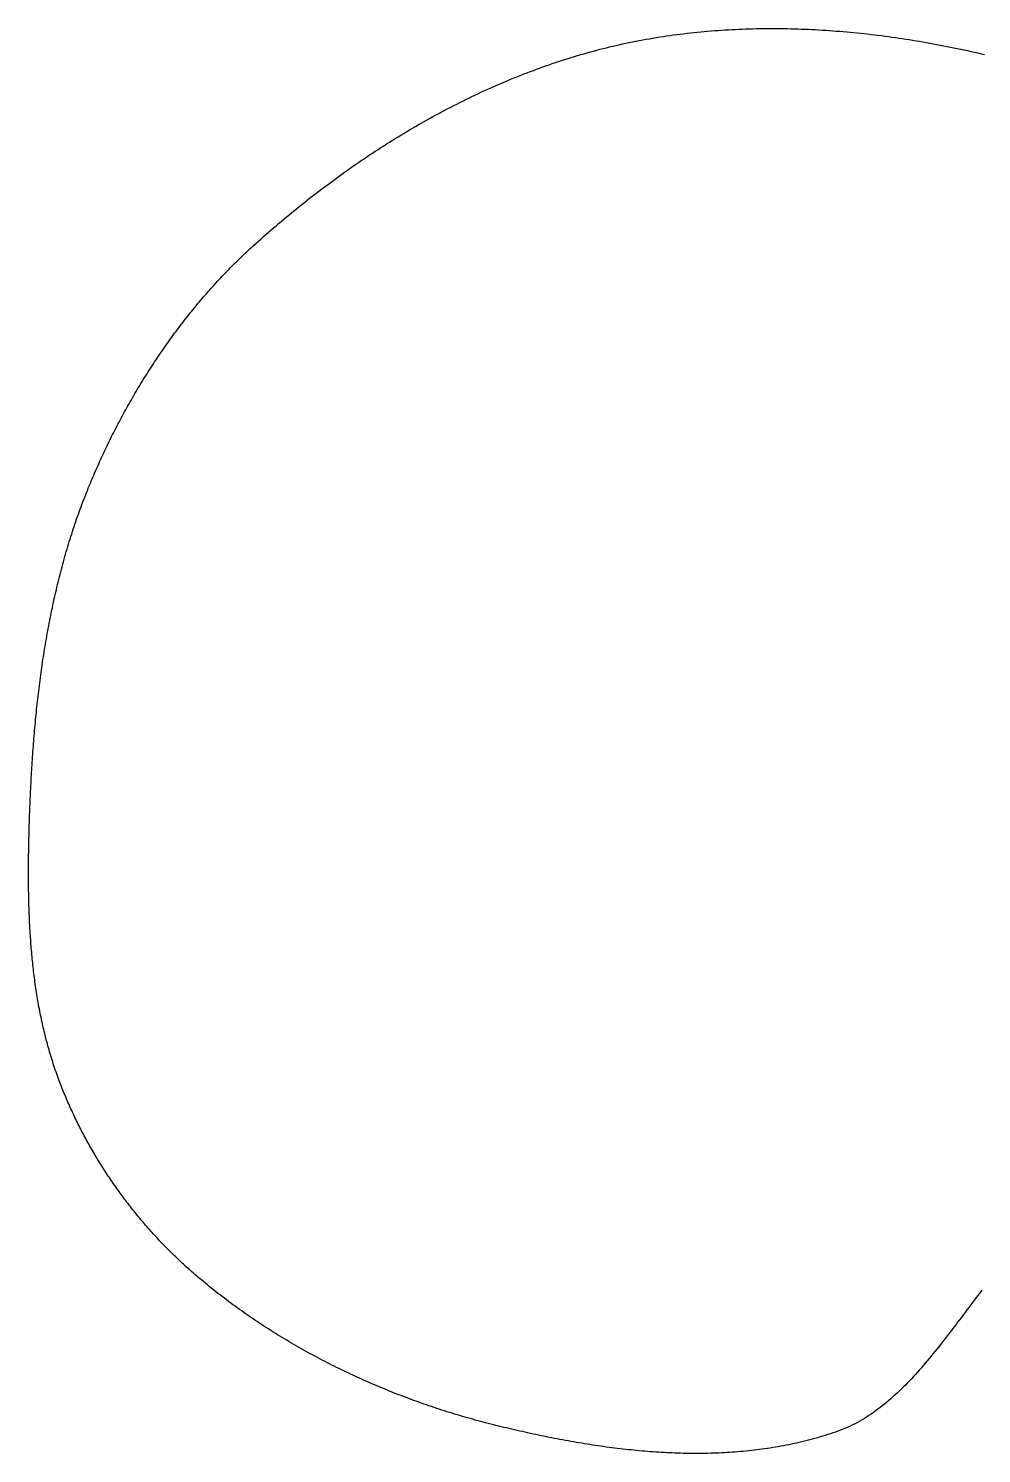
# Model space of a CAD drawing. Extents: x -91 to 271, y -72 to 72.
# Drawn here: x 33.49 to 41.73, y 36.38 to 48.7 of the extents above; entities that cross this region are included whole.
import ezdxf

# ---------------------------------------------------------------- set-up
doc = ezdxf.new("R2010")
doc.units = 0
doc.layers.get('0').update_dxf_attribs({"linetype": 'CONTINUOUS'})

# ---------------------------------------------------------------- blocks, each defined once
blk = doc.blocks.new('A$C4F693466')
at = {"color": 7}
for points in [[(4.61172, -33.7562, 0), (4.62876, -33.7499, 0), (4.64582, -33.7436, 0), (4.66291, -33.7375, 0), (4.68003, -33.7315, 0), (4.69718, -33.7255, 0), (4.71437, -33.7197, 0), (4.73158, -33.7139, 0), (4.74882, -33.7082, 0), (4.76608, -33.7027, 0), (4.78338, -33.6972, 0), (4.80071, -33.6918, 0), (4.81806, -33.6865, 0), (4.83544, -33.6813, 0), (4.85284, -33.6761, 0), (4.87028, -33.6711, 0), (4.88773, -33.6661, 0), (4.90522, -33.6613, 0), (4.92273, -33.6565, 0), (4.94026, -33.6518, 0), (4.95782, -33.6472, 0), (4.9754, -33.6427, 0), (4.99301, -33.6382, 0), (5.01064, -33.6339, 0), (5.0283, -33.6296, 0), (5.04597, -33.6254, 0), (5.06367, -33.6213, 0), (5.08139, -33.6172, 0), (5.09914, -33.6133, 0), (5.1169, -33.6094, 0), (5.13469, -33.6056, 0), (5.15249, -33.6019, 0), (5.17032, -33.5982, 0), (5.18817, -33.5946, 0), (5.20604, -33.5911, 0), (5.22392, -33.5877, 0), (5.24183, -33.5844, 0), (5.25975, -33.5811, 0), (5.27769, -33.5779, 0), (5.29565, -33.5748, 0), (5.31363, -33.5717, 0), (5.33163, -33.5687, 0), (5.34964, -33.5658, 0), (5.36767, -33.563, 0), (5.38571, -33.5602, 0), (5.40377, -33.5575, 0), (5.42185, -33.5548, 0), (5.43994, -33.5523, 0), (5.45805, -33.5497, 0), (5.47617, -33.5473, 0), (5.4943, -33.5449, 0), (5.51245, -33.5426, 0), (5.53061, -33.5403, 0), (5.54879, -33.5382, 0), (5.56697, -33.536, 0), (5.58517, -33.534, 0), (5.60339, -33.5319, 0), (5.62161, -33.53, 0), (5.63984, -33.5281, 0), (5.65809, -33.5263, 0), (5.67635, -33.5245, 0), (5.69461, -33.5228, 0), (5.71289, -33.5211, 0), (5.73117, -33.5195, 0), (5.74947, -33.518, 0), (5.76777, -33.5165, 0), (5.78609, -33.5151, 0), (5.80441, -33.5137, 0), (5.82273, -33.5124, 0), (5.84107, -33.5111, 0), (5.85941, -33.5099, 0), (5.87776, -33.5087, 0), (5.89612, -33.5076, 0), (5.91448, -33.5065, 0), (5.93284, -33.5055, 0), (5.95122, -33.5045, 0), (5.96959, -33.5036, 0), (5.98798, -33.5027, 0), (6.00636, -33.5018, 0), (6.02475, -33.501, 0), (6.04315, -33.5003, 0), (6.06154, -33.4996, 0), (6.07994, -33.4989, 0), (6.09834, -33.4983, 0), (6.11675, -33.4977, 0), (6.13515, -33.4972, 0), (6.15356, -33.4967, 0), (6.17197, -33.4963, 0), (6.19038, -33.4959, 0), (6.20879, -33.4955, 0), (6.2272, -33.4951, 0), (6.24561, -33.4949, 0), (6.26401, -33.4946, 0), (6.28242, -33.4944, 0), (6.30083, -33.4942, 0), (6.31923, -33.494, 0), (6.33763, -33.4939, 0), (6.35603, -33.4938, 0), (6.37443, -33.4938, 0), (6.39282, -33.4937, 0), (6.41121, -33.4938, 0), (6.4296, -33.4938, 0), (6.44798, -33.4939, 0), (6.46636, -33.494, 0), (6.48473, -33.4941, 0), (6.5031, -33.4943, 0), (6.52146, -33.4945, 0), (6.53982, -33.4947, 0), (6.55817, -33.4949, 0), (6.57651, -33.4952, 0), (6.59484, -33.4955, 0), (6.61317, -33.4958, 0), (6.63149, -33.4961, 0), (6.6498, -33.4965, 0), (6.66811, -33.4969, 0), (6.6864, -33.4973, 0), (6.70469, -33.4977, 0), (6.72297, -33.4982, 0), (6.74123, -33.4986, 0), (6.75949, -33.4991, 0), (6.77773, -33.4996, 0), (6.79597, -33.5001, 0), (6.81419, -33.5007, 0), (6.83241, -33.5012, 0), (6.85061, -33.5018, 0), (6.86879, -33.5024, 0), (6.88697, -33.503, 0), (6.90513, -33.5036, 0)], [(6.90513, -33.5036, 0), (6.92777, -33.5044, 0), (6.95043, -33.5052, 0), (6.97309, -33.5061, 0), (6.99576, -33.507, 0), (7.01844, -33.5079, 0), (7.04113, -33.5088, 0), (7.06383, -33.5098, 0), (7.08653, -33.5108, 0), (7.10925, -33.5119, 0), (7.13196, -33.513, 0), (7.15469, -33.5141, 0), (7.17742, -33.5153, 0), (7.20015, -33.5165, 0), (7.22289, -33.5177, 0), (7.24564, -33.5189, 0), (7.26839, -33.5203, 0), (7.29115, -33.5216, 0), (7.3139, -33.523, 0), (7.33667, -33.5244, 0), (7.35943, -33.5259, 0), (7.3822, -33.5274, 0), (7.40497, -33.5289, 0), (7.42774, -33.5305, 0), (7.45051, -33.5321, 0), (7.47329, -33.5338, 0), (7.49606, -33.5355, 0), (7.51884, -33.5372, 0), (7.54162, -33.539, 0), (7.56439, -33.5409, 0), (7.58717, -33.5427, 0), (7.60994, -33.5447, 0), (7.63271, -33.5466, 0), (7.65549, -33.5487, 0), (7.67826, -33.5507, 0), (7.70102, -33.5528, 0), (7.72379, -33.555, 0), (7.74655, -33.5572, 0), (7.76931, -33.5595, 0), (7.79206, -33.5618, 0), (7.81481, -33.5641, 0), (7.83755, -33.5665, 0), (7.86029, -33.569, 0), (7.88303, -33.5715, 0), (7.90576, -33.574, 0), (7.92848, -33.5766, 0), (7.95119, -33.5793, 0), (7.9739, -33.582, 0), (7.99661, -33.5848, 0), (8.0193, -33.5876, 0), (8.04199, -33.5905, 0), (8.06467, -33.5934, 0), (8.08734, -33.5964, 0), (8.11, -33.5994, 0), (8.13265, -33.6025, 0), (8.15529, -33.6057, 0), (8.17792, -33.6089, 0), (8.20054, -33.6122, 0), (8.22316, -33.6155, 0), (8.24575, -33.6189, 0), (8.26834, -33.6223, 0), (8.29092, -33.6258, 0), (8.31348, -33.6294, 0), (8.33603, -33.633, 0), (8.35857, -33.6367, 0), (8.3811, -33.6405, 0), (8.40361, -33.6443, 0), (8.4261, -33.6482, 0), (8.44859, -33.6521, 0), (8.47105, -33.6561, 0), (8.49351, -33.6602, 0), (8.51594, -33.6643, 0), (8.53836, -33.6685, 0), (8.56077, -33.6727, 0), (8.58316, -33.6771, 0), (8.60553, -33.6815, 0), (8.62788, -33.6859, 0), (8.65022, -33.6904, 0), (8.67253, -33.695, 0), (8.69483, -33.6997, 0), (8.71711, -33.7044, 0), (8.73937, -33.7092, 0), (8.76162, -33.7141, 0), (8.78384, -33.7191, 0), (8.80604, -33.7241, 0), (8.82822, -33.7292, 0), (8.85038, -33.7343, 0), (8.87252, -33.7395, 0), (8.89463, -33.7448, 0), (8.91673, -33.7502, 0), (8.9388, -33.7557, 0), (8.96085, -33.7612, 0), (8.98287, -33.7668, 0), (9.00488, -33.7725, 0), (9.02685, -33.7782, 0), (9.04881, -33.7841, 0), (9.07074, -33.79, 0), (9.09264, -33.7959, 0), (9.11452, -33.802, 0), (9.13637, -33.8081, 0), (9.1582, -33.8144, 0), (9.18, -33.8207, 0), (9.20177, -33.827, 0), (9.22352, -33.8335, 0), (9.24524, -33.84, 0), (9.26693, -33.8466, 0), (9.28859, -33.8533, 0), (9.31022, -33.8601, 0), (9.33183, -33.867, 0), (9.3534, -33.8739, 0), (9.37495, -33.881, 0), (9.39646, -33.8881, 0), (9.41795, -33.8953, 0), (9.4394, -33.9026, 0), (9.46082, -33.91, 0), (9.48221, -33.9174, 0), (9.50357, -33.925, 0), (9.5249, -33.9326, 0), (9.54619, -33.9403, 0), (9.56745, -33.9481, 0), (9.58868, -33.956, 0), (9.60987, -33.964, 0), (9.63103, -33.9721, 0), (9.65216, -33.9803, 0), (9.67325, -33.9885, 0), (9.6943, -33.9969, 0), (9.71532, -34.0053, 0), (9.7363, -34.0138, 0)], [(2.94057, -34.918, 0), (2.9511, -34.9059, 0), (2.96169, -34.8938, 0), (2.97234, -34.8818, 0), (2.98304, -34.8699, 0), (2.99379, -34.8579, 0), (3.00459, -34.846, 0), (3.01545, -34.8342, 0), (3.02635, -34.8224, 0), (3.03732, -34.8106, 0), (3.04833, -34.7989, 0), (3.05939, -34.7872, 0), (3.07051, -34.7755, 0), (3.08167, -34.7639, 0), (3.09289, -34.7523, 0), (3.10415, -34.7408, 0), (3.11547, -34.7293, 0), (3.12684, -34.7178, 0), (3.13825, -34.7064, 0), (3.14972, -34.695, 0), (3.16123, -34.6837, 0), (3.17279, -34.6724, 0), (3.1844, -34.6612, 0), (3.19606, -34.65, 0), (3.20776, -34.6388, 0), (3.21951, -34.6277, 0), (3.23131, -34.6166, 0), (3.24316, -34.6056, 0), (3.25505, -34.5946, 0), (3.26699, -34.5836, 0), (3.27897, -34.5727, 0), (3.291, -34.5619, 0), (3.30308, -34.5511, 0), (3.3152, -34.5403, 0), (3.32736, -34.5296, 0), (3.33957, -34.5189, 0), (3.35182, -34.5082, 0), (3.36411, -34.4977, 0), (3.37645, -34.4871, 0), (3.38883, -34.4766, 0), (3.40126, -34.4662, 0), (3.41373, -34.4558, 0), (3.42624, -34.4454, 0), (3.43879, -34.4351, 0), (3.45138, -34.4248, 0), (3.46401, -34.4146, 0), (3.47669, -34.4044, 0), (3.4894, -34.3943, 0), (3.50216, -34.3842, 0), (3.51495, -34.3742, 0), (3.52779, -34.3642, 0), (3.54066, -34.3543, 0), (3.55358, -34.3444, 0), (3.56653, -34.3345, 0), (3.57952, -34.3247, 0), (3.59255, -34.315, 0), (3.60562, -34.3053, 0), (3.61872, -34.2957, 0), (3.63187, -34.2861, 0), (3.64505, -34.2765, 0), (3.65826, -34.267, 0), (3.67151, -34.2576, 0), (3.6848, -34.2482, 0), (3.69813, -34.2389, 0), (3.71149, -34.2296, 0), (3.72488, -34.2203, 0), (3.73831, -34.2112, 0), (3.75178, -34.202, 0), (3.76528, -34.1929, 0), (3.77881, -34.1839, 0), (3.79238, -34.1749, 0), (3.80598, -34.166, 0), (3.81961, -34.1571, 0), (3.83328, -34.1483, 0), (3.84698, -34.1395, 0), (3.86071, -34.1308, 0), (3.87447, -34.1222, 0), (3.88827, -34.1135, 0), (3.90209, -34.105, 0), (3.91595, -34.0965, 0), (3.92984, -34.088, 0), (3.94376, -34.0797, 0), (3.95771, -34.0713, 0), (3.97168, -34.063, 0), (3.98569, -34.0548, 0), (3.99973, -34.0466, 0), (4.0138, -34.0385, 0), (4.02789, -34.0305, 0), (4.04201, -34.0225, 0), (4.05616, -34.0145, 0), (4.07034, -34.0066, 0), (4.08455, -33.9988, 0), (4.09878, -33.991, 0), (4.11304, -33.9833, 0), (4.12733, -33.9756, 0), (4.14164, -33.968, 0), (4.15598, -33.9605, 0), (4.17035, -33.953, 0), (4.18474, -33.9455, 0), (4.19915, -33.9382, 0), (4.21359, -33.9308, 0), (4.22806, -33.9236, 0), (4.24254, -33.9164, 0), (4.25706, -33.9093, 0), (4.27159, -33.9022, 0), (4.28615, -33.8952, 0), (4.30073, -33.8882, 0), (4.31534, -33.8813, 0), (4.32997, -33.8745, 0), (4.34461, -33.8677, 0), (4.35929, -33.861, 0), (4.37398, -33.8543, 0), (4.38869, -33.8477, 0), (4.40342, -33.8412, 0), (4.41818, -33.8347, 0), (4.43295, -33.8283, 0), (4.44775, -33.8219, 0), (4.46256, -33.8156, 0), (4.4774, -33.8094, 0), (4.49225, -33.8032, 0), (4.50712, -33.7971, 0), (4.52201, -33.7911, 0), (4.53692, -33.7851, 0), (4.55185, -33.7792, 0), (4.56679, -33.7734, 0), (4.58175, -33.7676, 0), (4.59673, -33.7619, 0), (4.61172, -33.7562, 0)], [(9.7363, -34.0138, 0), (9.75474, -34.0214, 0), (9.77317, -34.029, 0), (9.79158, -34.0367, 0), (9.80997, -34.0445, 0), (9.82835, -34.0523, 0), (9.84672, -34.0602, 0), (9.86507, -34.0681, 0), (9.8834, -34.0761, 0), (9.90171, -34.0842, 0), (9.92001, -34.0923, 0), (9.93829, -34.1005, 0), (9.95655, -34.1087, 0), (9.97479, -34.117, 0), (9.99301, -34.1254, 0), (10.0112, -34.1338, 0), (10.0294, -34.1423, 0), (10.0476, -34.1508, 0), (10.0657, -34.1594, 0), (10.0838, -34.168, 0), (10.1019, -34.1767, 0), (10.12, -34.1855, 0), (10.1381, -34.1943, 0), (10.1561, -34.2032, 0), (10.1741, -34.2122, 0), (10.1921, -34.2212, 0), (10.21, -34.2303, 0), (10.228, -34.2394, 0), (10.2459, -34.2486, 0), (10.2638, -34.2578, 0), (10.2816, -34.2671, 0), (10.2995, -34.2765, 0), (10.3173, -34.2859, 0), (10.3351, -34.2954, 0), (10.3528, -34.3049, 0), (10.3705, -34.3145, 0), (10.3882, -34.3241, 0), (10.4059, -34.3338, 0), (10.4236, -34.3436, 0), (10.4412, -34.3534, 0), (10.4587, -34.3633, 0), (10.4763, -34.3733, 0), (10.4938, -34.3833, 0), (10.5113, -34.3933, 0), (10.5288, -34.4034, 0), (10.5462, -34.4136, 0), (10.5636, -34.4238, 0), (10.5809, -34.4341, 0), (10.5983, -34.4445, 0), (10.6156, -34.4549, 0), (10.6328, -34.4653, 0), (10.6501, -34.4759, 0), (10.6672, -34.4864, 0), (10.6844, -34.4971, 0), (10.7015, -34.5078, 0), (10.7186, -34.5185, 0), (10.7357, -34.5293, 0), (10.7527, -34.5402, 0), (10.7697, -34.5511, 0), (10.7866, -34.5621, 0), (10.8035, -34.5731, 0), (10.8203, -34.5842, 0), (10.8372, -34.5954, 0), (10.854, -34.6066, 0), (10.8707, -34.6178, 0), (10.8874, -34.6292, 0), (10.9041, -34.6405, 0), (10.9207, -34.652, 0), (10.9373, -34.6635, 0), (10.9538, -34.675, 0), (10.9703, -34.6866, 0), (10.9868, -34.6983, 0), (11.0032, -34.71, 0), (11.0195, -34.7218, 0), (11.0359, -34.7336, 0), (11.0521, -34.7455, 0), (11.0684, -34.7574, 0), (11.0846, -34.7694, 0), (11.1007, -34.7815, 0), (11.1168, -34.7936, 0), (11.1329, -34.8058, 0), (11.1489, -34.818, 0), (11.1648, -34.8303, 0), (11.1807, -34.8426, 0), (11.1966, -34.855, 0), (11.2124, -34.8675, 0), (11.2282, -34.88, 0), (11.2439, -34.8925, 0), (11.2596, -34.9051, 0), (11.2752, -34.9178, 0), (11.2908, -34.9305, 0), (11.3063, -34.9433, 0), (11.3218, -34.9561, 0), (11.3372, -34.969, 0), (11.3525, -34.982, 0), (11.3678, -34.995, 0), (11.3831, -35.008, 0), (11.3983, -35.0212, 0), (11.4135, -35.0343, 0), (11.4286, -35.0476, 0), (11.4436, -35.0608, 0), (11.4586, -35.0742, 0), (11.4735, -35.0876, 0), (11.4884, -35.101, 0), (11.5032, -35.1145, 0), (11.518, -35.1281, 0), (11.5327, -35.1417, 0), (11.5474, -35.1553, 0), (11.5619, -35.169, 0), (11.5765, -35.1828, 0), (11.591, -35.1966, 0), (11.6054, -35.2105, 0), (11.6197, -35.2245, 0), (11.634, -35.2384, 0), (11.6483, -35.2525, 0), (11.6624, -35.2666, 0), (11.6766, -35.2807, 0), (11.6906, -35.295, 0), (11.7046, -35.3092, 0), (11.7185, -35.3235, 0), (11.7324, -35.3379, 0), (11.7462, -35.3523, 0), (11.76, -35.3668, 0), (11.7736, -35.3813, 0), (11.7873, -35.3959, 0), (11.8008, -35.4106, 0), (11.8143, -35.4252, 0), (11.8277, -35.44, 0)], [(1.6217, -37.5355, 0), (1.62727, -37.5131, 0), (1.63291, -37.4907, 0), (1.63863, -37.4684, 0), (1.64443, -37.446, 0), (1.65031, -37.4236, 0), (1.65627, -37.4012, 0), (1.6623, -37.3789, 0), (1.66841, -37.3565, 0), (1.6746, -37.3342, 0), (1.68087, -37.3119, 0), (1.68721, -37.2896, 0), (1.69364, -37.2673, 0), (1.70014, -37.245, 0), (1.70672, -37.2227, 0), (1.71337, -37.2004, 0), (1.72011, -37.1782, 0), (1.72692, -37.156, 0), (1.73381, -37.1337, 0), (1.74078, -37.1115, 0), (1.74782, -37.0893, 0), (1.75495, -37.0672, 0), (1.76215, -37.045, 0), (1.76942, -37.0229, 0), (1.77678, -37.0008, 0), (1.78421, -36.9787, 0), (1.79172, -36.9566, 0), (1.7993, -36.9346, 0), (1.80697, -36.9125, 0), (1.81471, -36.8905, 0), (1.82253, -36.8685, 0), (1.83042, -36.8465, 0), (1.83839, -36.8246, 0), (1.84644, -36.8027, 0), (1.85457, -36.7808, 0), (1.86277, -36.7589, 0), (1.87105, -36.737, 0), (1.87941, -36.7152, 0), (1.88784, -36.6934, 0), (1.89635, -36.6716, 0), (1.90494, -36.6499, 0), (1.9136, -36.6281, 0), (1.92234, -36.6064, 0), (1.93116, -36.5848, 0), (1.94005, -36.5631, 0), (1.94902, -36.5415, 0), (1.95806, -36.5199, 0), (1.96719, -36.4984, 0), (1.97638, -36.4769, 0), (1.98566, -36.4554, 0), (1.99501, -36.4339, 0), (2.00444, -36.4125, 0), (2.01394, -36.3911, 0), (2.02352, -36.3698, 0), (2.03317, -36.3484, 0), (2.04291, -36.3271, 0), (2.05271, -36.3059, 0), (2.0626, -36.2847, 0), (2.07256, -36.2635, 0), (2.08259, -36.2423, 0), (2.0927, -36.2212, 0), (2.10289, -36.2002, 0), (2.11315, -36.1791, 0), (2.12349, -36.1581, 0), (2.1339, -36.1372, 0), (2.14439, -36.1162, 0), (2.15496, -36.0954, 0), (2.1656, -36.0745, 0), (2.17631, -36.0537, 0), (2.1871, -36.033, 0), (2.19797, -36.0123, 0), (2.20891, -35.9916, 0), (2.21993, -35.971, 0), (2.23102, -35.9504, 0), (2.24219, -35.9298, 0), (2.25343, -35.9094, 0), (2.26475, -35.8889, 0), (2.27614, -35.8685, 0), (2.28761, -35.8481, 0), (2.29915, -35.8278, 0), (2.31077, -35.8076, 0), (2.32247, -35.7874, 0), (2.33423, -35.7672, 0), (2.34608, -35.7471, 0), (2.35799, -35.727, 0), (2.36999, -35.707, 0), (2.38205, -35.687, 0), (2.39419, -35.6671, 0), (2.40641, -35.6472, 0), (2.4187, -35.6274, 0), (2.43107, -35.6076, 0), (2.44351, -35.5879, 0), (2.45602, -35.5683, 0), (2.46861, -35.5487, 0), (2.48127, -35.5291, 0), (2.49401, -35.5096, 0), (2.50682, -35.4902, 0), (2.5197, -35.4708, 0), (2.53266, -35.4515, 0), (2.5457, -35.4322, 0), (2.55881, -35.413, 0), (2.57199, -35.3939, 0), (2.58524, -35.3748, 0), (2.59857, -35.3557, 0), (2.61198, -35.3368, 0), (2.62546, -35.3178, 0), (2.63901, -35.299, 0), (2.65263, -35.2802, 0), (2.66633, -35.2615, 0), (2.6801, -35.2428, 0), (2.69395, -35.2242, 0), (2.70787, -35.2056, 0), (2.72186, -35.1872, 0), (2.73593, -35.1687, 0), (2.75007, -35.1504, 0), (2.76429, -35.1321, 0), (2.77857, -35.1139, 0), (2.79294, -35.0957, 0), (2.80737, -35.0777, 0), (2.82188, -35.0596, 0), (2.83646, -35.0417, 0), (2.85111, -35.0238, 0), (2.86584, -35.006, 0), (2.88064, -34.9882, 0), (2.89551, -34.9706, 0), (2.91046, -34.953, 0), (2.92548, -34.9354, 0), (2.94057, -34.918, 0)], [(11.8277, -35.44, 0), (11.8469, -35.4612, 0), (11.866, -35.4826, 0), (11.8851, -35.504, 0), (11.9041, -35.5254, 0), (11.9231, -35.547, 0), (11.942, -35.5686, 0), (11.9609, -35.5903, 0), (11.9797, -35.6121, 0), (11.9984, -35.634, 0), (12.0171, -35.6559, 0), (12.0357, -35.6779, 0), (12.0542, -35.7, 0), (12.0727, -35.7221, 0), (12.0912, -35.7443, 0), (12.1095, -35.7666, 0), (12.1278, -35.789, 0), (12.1461, -35.8114, 0), (12.1642, -35.834, 0), (12.1823, -35.8565, 0), (12.2004, -35.8792, 0), (12.2183, -35.9019, 0), (12.2362, -35.9247, 0), (12.254, -35.9476, 0), (12.2718, -35.9705, 0), (12.2895, -35.9935, 0), (12.3071, -36.0166, 0), (12.3246, -36.0397, 0), (12.3421, -36.0629, 0), (12.3595, -36.0862, 0), (12.3768, -36.1095, 0), (12.394, -36.1329, 0), (12.4112, -36.1564, 0), (12.4282, -36.18, 0), (12.4452, -36.2036, 0), (12.4622, -36.2272, 0), (12.479, -36.251, 0), (12.4958, -36.2748, 0), (12.5124, -36.2986, 0), (12.529, -36.3225, 0), (12.5455, -36.3465, 0), (12.562, -36.3706, 0), (12.5783, -36.3947, 0), (12.5945, -36.4189, 0), (12.6107, -36.4431, 0), (12.6268, -36.4674, 0), (12.6428, -36.4918, 0), (12.6587, -36.5162, 0), (12.6745, -36.5406, 0), (12.6902, -36.5652, 0), (12.7058, -36.5898, 0), (12.7214, -36.6144, 0), (12.7368, -36.6391, 0), (12.7522, -36.6639, 0), (12.7674, -36.6887, 0), (12.7826, -36.7136, 0), (12.7976, -36.7386, 0), (12.8126, -36.7635, 0), (12.8274, -36.7886, 0), (12.8422, -36.8137, 0), (12.8569, -36.8389, 0), (12.8714, -36.8641, 0), (12.8859, -36.8894, 0), (12.9003, -36.9147, 0), (12.9145, -36.9401, 0), (12.9287, -36.9655, 0), (12.9427, -36.991, 0), (12.9567, -37.0165, 0), (12.9705, -37.0421, 0), (12.9843, -37.0677, 0), (12.9979, -37.0934, 0), (13.0114, -37.1192, 0), (13.0248, -37.145, 0), (13.0381, -37.1708, 0), (13.0513, -37.1967, 0), (13.0644, -37.2226, 0), (13.0773, -37.2486, 0), (13.0902, -37.2747, 0), (13.1029, -37.3008, 0), (13.1155, -37.3269, 0), (13.128, -37.3531, 0), (13.1404, -37.3793, 0), (13.1527, -37.4056, 0), (13.1649, -37.4319, 0), (13.1769, -37.4583, 0), (13.1888, -37.4847, 0), (13.2006, -37.5111, 0), (13.2123, -37.5376, 0), (13.2238, -37.5642, 0), (13.2353, -37.5907, 0), (13.2466, -37.6174, 0), (13.2577, -37.6441, 0), (13.2688, -37.6708, 0), (13.2797, -37.6975, 0), (13.2905, -37.7243, 0), (13.3012, -37.7512, 0), (13.3118, -37.778, 0), (13.3222, -37.805, 0), (13.3325, -37.8319, 0), (13.3426, -37.8589, 0), (13.3527, -37.886, 0), (13.3626, -37.9131, 0), (13.3723, -37.9402, 0), (13.3819, -37.9673, 0), (13.3914, -37.9945, 0), (13.4008, -38.0218, 0), (13.41, -38.049, 0), (13.4191, -38.0763, 0), (13.428, -38.1037, 0), (13.4369, -38.1311, 0), (13.4455, -38.1585, 0), (13.4541, -38.1859, 0), (13.4624, -38.2134, 0), (13.4707, -38.2409, 0), (13.4788, -38.2685, 0), (13.4867, -38.2961, 0), (13.4946, -38.3237, 0), (13.5022, -38.3513, 0), (13.5098, -38.379, 0), (13.5171, -38.4067, 0), (13.5244, -38.4345, 0), (13.5315, -38.4623, 0), (13.5384, -38.4901, 0), (13.5452, -38.5179, 0), (13.5518, -38.5458, 0), (13.5583, -38.5737, 0), (13.5646, -38.6016, 0), (13.5708, -38.6295, 0)], [(1.57213, -40.4928, 0), (1.56444, -40.4709, 0), (1.55692, -40.4488, 0), (1.54958, -40.4268, 0), (1.54241, -40.4046, 0), (1.53541, -40.3825, 0), (1.52859, -40.3602, 0), (1.52193, -40.338, 0), (1.51543, -40.3156, 0), (1.50911, -40.2933, 0), (1.50295, -40.2709, 0), (1.49696, -40.2484, 0), (1.49112, -40.2259, 0), (1.48546, -40.2034, 0), (1.47995, -40.1808, 0), (1.4746, -40.1581, 0), (1.46941, -40.1355, 0), (1.46438, -40.1127, 0), (1.45951, -40.09, 0), (1.45479, -40.0672, 0), (1.45022, -40.0444, 0), (1.44581, -40.0215, 0), (1.44155, -39.9986, 0), (1.43745, -39.9756, 0), (1.43349, -39.9527, 0), (1.42968, -39.9296, 0), (1.42602, -39.9066, 0), (1.42251, -39.8835, 0), (1.41914, -39.8604, 0), (1.41592, -39.8373, 0), (1.41284, -39.8141, 0), (1.4099, -39.7909, 0), (1.4071, -39.7676, 0), (1.40444, -39.7444, 0), (1.40193, -39.7211, 0), (1.39955, -39.6978, 0), (1.3973, -39.6744, 0), (1.3952, -39.651, 0), (1.39322, -39.6276, 0), (1.39139, -39.6042, 0), (1.38968, -39.5808, 0), (1.3881, -39.5573, 0), (1.38666, -39.5338, 0), (1.38534, -39.5103, 0), (1.38415, -39.4868, 0), (1.38309, -39.4632, 0), (1.38215, -39.4396, 0), (1.38134, -39.416, 0), (1.38065, -39.3924, 0), (1.38009, -39.3688, 0), (1.37964, -39.3452, 0), (1.37932, -39.3215, 0), (1.37911, -39.2978, 0), (1.37902, -39.2741, 0), (1.37905, -39.2504, 0), (1.3792, -39.2267, 0), (1.37946, -39.203, 0), (1.37983, -39.1793, 0), (1.38031, -39.1555, 0), (1.38091, -39.1318, 0), (1.38162, -39.108, 0), (1.38243, -39.0842, 0), (1.38336, -39.0605, 0), (1.38439, -39.0367, 0), (1.38552, -39.0129, 0), (1.38676, -38.9891, 0), (1.38811, -38.9653, 0), (1.38955, -38.9415, 0), (1.3911, -38.9177, 0), (1.39275, -38.8939, 0), (1.3945, -38.8701, 0), (1.39634, -38.8463, 0), (1.39828, -38.8225, 0), (1.40032, -38.7987, 0), (1.40245, -38.7749, 0), (1.40468, -38.7511, 0), (1.40699, -38.7273, 0), (1.4094, -38.7035, 0), (1.4119, -38.6797, 0), (1.41449, -38.6559, 0), (1.41717, -38.6321, 0), (1.41993, -38.6083, 0), (1.42278, -38.5846, 0), (1.42571, -38.5608, 0), (1.42873, -38.5371, 0), (1.43183, -38.5134, 0), (1.43501, -38.4896, 0), (1.43827, -38.4659, 0), (1.44161, -38.4422, 0), (1.44503, -38.4185, 0), (1.44852, -38.3949, 0), (1.45209, -38.3712, 0), (1.45573, -38.3476, 0), (1.45945, -38.3239, 0), (1.46324, -38.3003, 0), (1.46711, -38.2767, 0), (1.47104, -38.2532, 0), (1.47504, -38.2296, 0), (1.47911, -38.2061, 0), (1.48325, -38.1826, 0), (1.48745, -38.1591, 0), (1.49171, -38.1356, 0), (1.49604, -38.1121, 0), (1.50044, -38.0887, 0), (1.50489, -38.0653, 0), (1.50941, -38.0419, 0), (1.51398, -38.0186, 0), (1.51861, -37.9953, 0), (1.5233, -37.972, 0), (1.52804, -37.9487, 0), (1.53284, -37.9255, 0), (1.53769, -37.9023, 0), (1.5426, -37.8791, 0), (1.54755, -37.8559, 0), (1.55256, -37.8328, 0), (1.55761, -37.8097, 0), (1.56272, -37.7867, 0), (1.56787, -37.7637, 0), (1.57306, -37.7407, 0), (1.5783, -37.7177, 0), (1.58359, -37.6948, 0), (1.58892, -37.672, 0), (1.59428, -37.6491, 0), (1.59969, -37.6263, 0), (1.60514, -37.6036, 0), (1.61062, -37.5809, 0), (1.61615, -37.5582, 0), (1.6217, -37.5355, 0)], [(13.5708, -38.6295, 0), (13.5771, -38.6586, 0), (13.5831, -38.6877, 0), (13.5891, -38.7168, 0), (13.5949, -38.746, 0), (13.6005, -38.7752, 0), (13.606, -38.8045, 0), (13.6113, -38.8337, 0), (13.6164, -38.8631, 0), (13.6214, -38.8924, 0), (13.6263, -38.9218, 0), (13.631, -38.9512, 0), (13.6355, -38.9806, 0), (13.6399, -39.0101, 0), (13.6442, -39.0396, 0), (13.6483, -39.0692, 0), (13.6522, -39.0987, 0), (13.656, -39.1283, 0), (13.6597, -39.1579, 0), (13.6632, -39.1876, 0), (13.6665, -39.2173, 0), (13.6697, -39.247, 0), (13.6728, -39.2767, 0), (13.6757, -39.3064, 0), (13.6785, -39.3362, 0), (13.6811, -39.366, 0), (13.6836, -39.3958, 0), (13.686, -39.4257, 0), (13.6882, -39.4555, 0), (13.6902, -39.4854, 0), (13.6921, -39.5153, 0), (13.6939, -39.5452, 0), (13.6956, -39.5751, 0), (13.6971, -39.6051, 0), (13.6984, -39.6351, 0), (13.6996, -39.665, 0), (13.7007, -39.695, 0), (13.7017, -39.725, 0), (13.7025, -39.7551, 0), (13.7032, -39.7851, 0), (13.7037, -39.8151, 0), (13.7041, -39.8452, 0), (13.7044, -39.8753, 0), (13.7045, -39.9054, 0), (13.7045, -39.9354, 0), (13.7044, -39.9655, 0), (13.7042, -39.9956, 0), (13.7038, -40.0258, 0), (13.7033, -40.0559, 0), (13.7026, -40.086, 0), (13.7018, -40.1161, 0), (13.7009, -40.1463, 0), (13.6999, -40.1764, 0), (13.6988, -40.2065, 0), (13.6975, -40.2367, 0), (13.6961, -40.2668, 0), (13.6946, -40.297, 0), (13.6929, -40.3271, 0), (13.6911, -40.3573, 0), (13.6892, -40.3874, 0), (13.6872, -40.4175, 0), (13.6851, -40.4477, 0), (13.6828, -40.4778, 0), (13.6804, -40.5079, 0), (13.6779, -40.5381, 0), (13.6753, -40.5682, 0), (13.6725, -40.5983, 0), (13.6697, -40.6284, 0), (13.6667, -40.6585, 0), (13.6636, -40.6886, 0), (13.6604, -40.7187, 0), (13.657, -40.7488, 0), (13.6536, -40.7788, 0), (13.65, -40.8089, 0), (13.6463, -40.8389, 0), (13.6426, -40.8689, 0), (13.6387, -40.8989, 0), (13.6346, -40.9289, 0), (13.6305, -40.9589, 0), (13.6263, -40.9889, 0), (13.6219, -41.0188, 0), (13.6175, -41.0488, 0), (13.6129, -41.0787, 0), (13.6083, -41.1086, 0), (13.6035, -41.1385, 0), (13.5986, -41.1683, 0), (13.5936, -41.1982, 0), (13.5885, -41.228, 0), (13.5833, -41.2578, 0), (13.578, -41.2876, 0), (13.5726, -41.3173, 0), (13.5671, -41.347, 0), (13.5614, -41.3767, 0), (13.5557, -41.4064, 0), (13.5499, -41.4361, 0), (13.544, -41.4657, 0), (13.538, -41.4953, 0), (13.5318, -41.5249, 0), (13.5256, -41.5544, 0), (13.5193, -41.5839, 0), (13.5129, -41.6134, 0), (13.5064, -41.6428, 0), (13.4997, -41.6722, 0), (13.493, -41.7016, 0), (13.4862, -41.731, 0), (13.4793, -41.7603, 0)], [(2.79217, -41.7376, 0), (2.7709, -41.7213, 0), (2.74959, -41.7051, 0), (2.72822, -41.6889, 0), (2.70682, -41.6727, 0), (2.68539, -41.6566, 0), (2.66393, -41.6404, 0), (2.64245, -41.6242, 0), (2.62096, -41.6081, 0), (2.59947, -41.5919, 0), (2.57798, -41.5758, 0), (2.55651, -41.5596, 0), (2.53505, -41.5434, 0), (2.51362, -41.5273, 0), (2.49223, -41.5111, 0), (2.47087, -41.4948, 0), (2.44956, -41.4786, 0), (2.42831, -41.4624, 0), (2.40712, -41.4461, 0), (2.386, -41.4298, 0), (2.36495, -41.4134, 0), (2.344, -41.397, 0), (2.32313, -41.3806, 0), (2.30236, -41.3642, 0), (2.2817, -41.3477, 0), (2.26115, -41.3311, 0), (2.24072, -41.3145, 0), (2.22042, -41.2979, 0), (2.20026, -41.2812, 0), (2.18024, -41.2644, 0), (2.16036, -41.2476, 0), (2.14065, -41.2307, 0), (2.1211, -41.2138, 0), (2.10172, -41.1968, 0), (2.08252, -41.1797, 0), (2.06351, -41.1625, 0), (2.04469, -41.1453, 0), (2.02607, -41.128, 0), (2.00767, -41.1106, 0), (1.98947, -41.0931, 0), (1.9715, -41.0755, 0), (1.95376, -41.0579, 0), (1.93626, -41.0401, 0), (1.919, -41.0223, 0), (1.90199, -41.0043, 0), (1.88524, -40.9862, 0), (1.86876, -40.9681, 0), (1.85255, -40.9498, 0), (1.83663, -40.9314, 0), (1.82099, -40.9129, 0), (1.80565, -40.8943, 0), (1.79061, -40.8755, 0), (1.77588, -40.8567, 0), (1.76147, -40.8377, 0), (1.74738, -40.8186, 0), (1.73363, -40.7993, 0), (1.72021, -40.7799, 0), (1.70715, -40.7604, 0), (1.69443, -40.7408, 0), (1.68208, -40.721, 0), (1.6701, -40.701, 0), (1.65849, -40.6809, 0), (1.64726, -40.6607, 0), (1.63643, -40.6403, 0), (1.62599, -40.6197, 0), (1.61596, -40.599, 0), (1.60634, -40.5781, 0), (1.59714, -40.557, 0), (1.58836, -40.5358, 0), (1.58002, -40.5144, 0), (1.57213, -40.4928, 0)]]:
    blk.add_polyline3d(points, dxfattribs=at)

msp = doc.modelspace()

# ---------------------------------------------------------------- block references
at = {"rotation": 90}
msp.add_blockref('A$C4F693466', (0, 35), dxfattribs=at)

doc.saveas('drawing.dxf')
